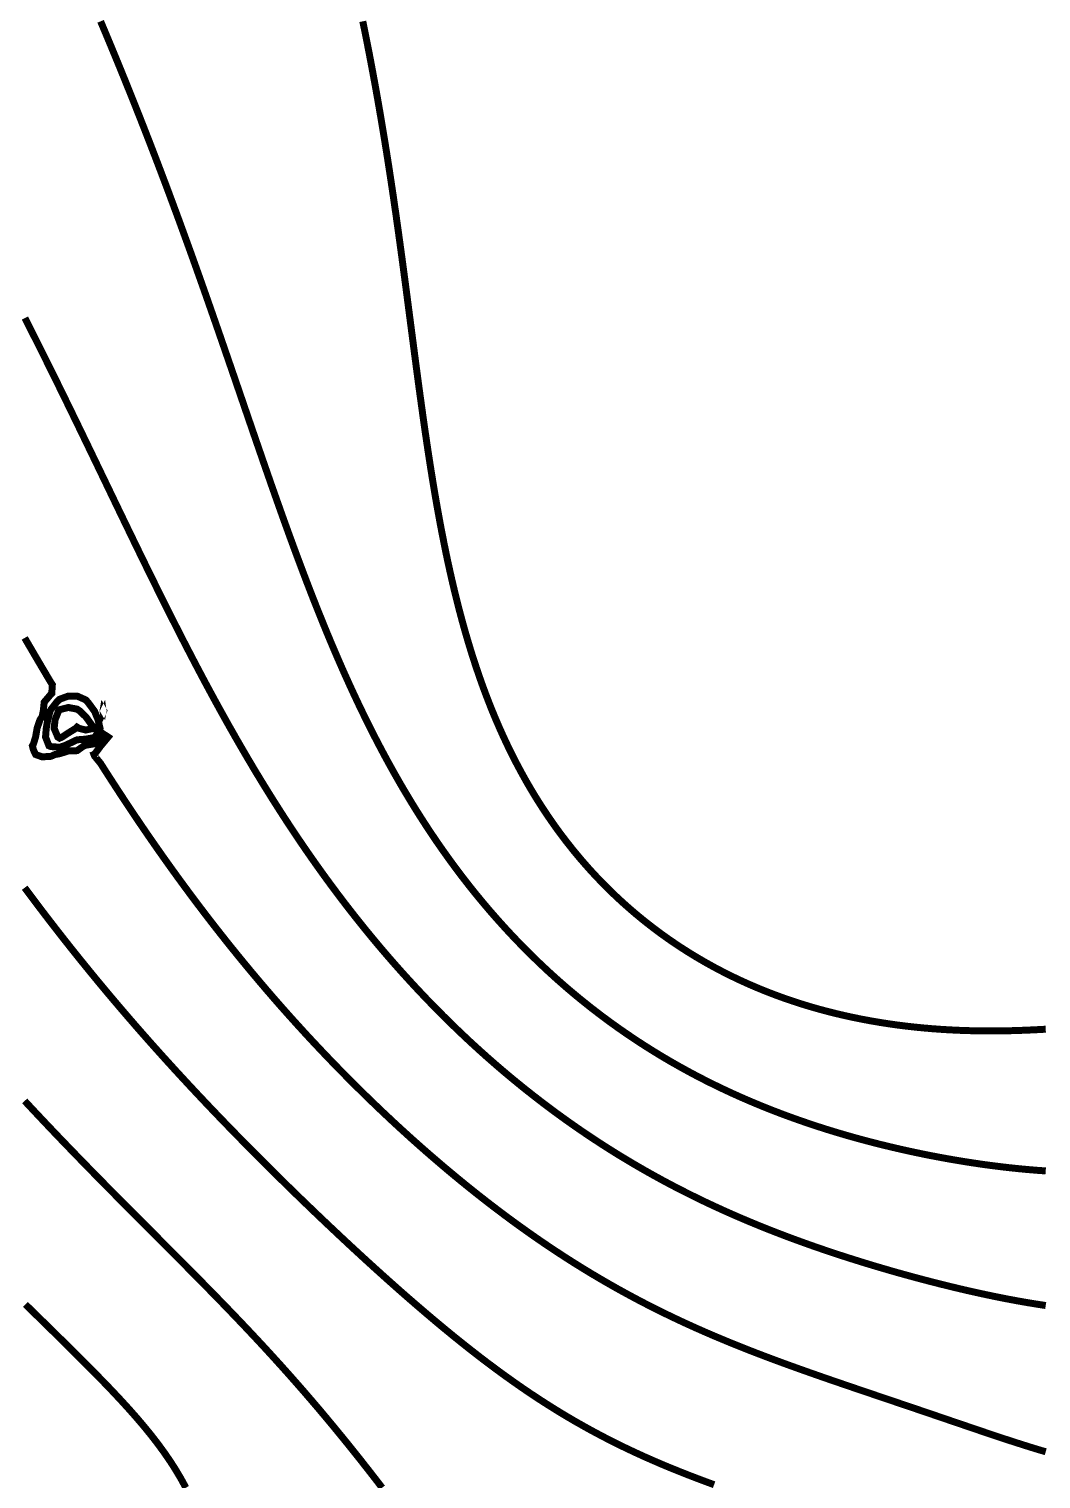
# Model space of a CAD drawing. Extents: x 570309 to 580772, y 150222 to 156182.
# Drawn here: x 574369 to 575529, y 153527 to 155189 of the extents above; entities that cross this region are included whole.
import ezdxf

# ---------------------------------------------------------------- set-up
doc = ezdxf.new("R2010")
doc.units = 0
doc.layers.add('Contour_Lines', color=1, linetype='CONTINUOUS')

msp = doc.modelspace()

# ---------------------------------------------------------------- linework, layer by layer
at = {"layer": 'Contour_Lines', "color": 7, "const_width": 8, "flags": 128}
for points in [[(575534.66, 153880.24), (575524.66, 153880.95), (575514.65, 153881.78), (575504.65, 153882.71), (575494.65, 153883.75), (575484.64, 153884.89), (575474.64, 153886.13), (575465.76, 153887.32), (575464.63, 153887.47), (575454.63, 153888.91), (575444.63, 153890.44), (575434.62, 153892.06), (575424.62, 153893.77), (575414.61, 153895.58), (575405.39, 153897.33), (575404.61, 153897.47), (575394.6, 153899.46), (575384.6, 153901.53), (575374.6, 153903.7), (575364.59, 153905.97), (575358.81, 153907.33), (575354.59, 153908.32), (575344.58, 153910.77), (575334.58, 153913.32), (575324.58, 153915.97), (575319.61, 153917.33), (575314.57, 153918.71), (575304.57, 153921.56), (575294.56, 153924.52), (575285.39, 153927.34), (575284.56, 153927.59), (575274.56, 153930.77), (575264.55, 153934.07), (575254.97, 153937.34), (575254.55, 153937.49), (575244.54, 153941.02), (575234.54, 153944.69), (575227.53, 153947.35), (575224.54, 153948.48), (575214.53, 153952.41), (575204.53, 153956.48), (575202.45, 153957.35), (575194.52, 153960.69), (575184.52, 153965.04), (575179.39, 153967.36), (575174.52, 153969.55), (575164.51, 153974.22), (575157.99, 153977.36), (575154.51, 153979.04), (575144.5, 153984.03), (575138.04, 153987.37), (575134.5, 153989.19), (575124.5, 153994.53), (575119.34, 153997.37), (575114.49, 154000.05), (575104.49, 154005.76), (575101.73, 154007.38), (575094.48, 154011.65), (575085.09, 154017.38), (575084.48, 154017.75), (575074.48, 154024.05), (575069.34, 154027.38), (575064.47, 154030.57), (575054.47, 154037.3), (575054.33, 154037.39), (575044.46, 154044.25), (575040.07, 154047.39), (575034.46, 154051.44), (575026.42, 154057.4), (575024.46, 154058.87), (575014.45, 154066.55), (575013.36, 154067.4), (575004.45, 154074.49), (575000.85, 154077.41), (574994.44, 154082.69), (574988.84, 154087.41), (574984.44, 154091.17), (574977.28, 154097.42), (574974.43, 154099.94), (574966.15, 154107.42), (574964.43, 154109), (574955.43, 154117.43), (574954.43, 154118.38), (574945.08, 154127.43), (574944.42, 154128.08), (574935.08, 154137.43), (574934.42, 154138.11), (574925.42, 154147.44), (574924.41, 154148.51), (574916.08, 154157.44), (574914.41, 154159.27), (574907.03, 154167.45), (574904.41, 154170.42), (574898.26, 154177.45), (574894.4, 154181.97), (574889.75, 154187.46), (574884.4, 154193.94), (574881.51, 154197.46), (574874.39, 154206.34), (574873.5, 154207.47), (574865.72, 154217.47), (574864.39, 154219.23), (574858.17, 154227.47), (574854.39, 154232.61), (574850.82, 154237.48), (574844.38, 154246.49), (574843.68, 154247.48), (574836.72, 154257.49), (574834.38, 154260.95), (574829.95, 154267.49), (574824.37, 154275.95), (574823.36, 154277.5), (574816.93, 154287.5), (574814.37, 154291.59), (574810.66, 154297.51), (574804.55, 154307.51), (574804.37, 154307.83), (574798.59, 154317.52), (574794.36, 154324.78), (574792.77, 154327.52), (574787.08, 154337.52), (574784.36, 154342.44), (574781.52, 154347.53), (574776.09, 154357.53), (574774.35, 154360.82), (574770.78, 154367.54), (574765.59, 154377.54), (574764.35, 154379.98), (574760.49, 154387.55), (574755.52, 154397.55), (574754.35, 154399.96), (574750.63, 154407.56), (574745.84, 154417.56), (574744.34, 154420.78), (574741.15, 154427.57), (574736.54, 154437.57), (574734.34, 154442.45), (574732.01, 154447.57), (574727.56, 154457.58), (574724.33, 154464.99), (574723.19, 154467.58), (574718.89, 154477.59), (574714.66, 154487.59), (574714.33, 154488.4), (574710.49, 154497.6), (574706.39, 154507.6), (574704.33, 154512.72), (574702.34, 154517.61), (574698.35, 154527.61), (574694.41, 154537.61), (574694.32, 154537.85), (574690.52, 154547.62), (574686.67, 154557.62), (574684.32, 154563.84), (574682.87, 154567.63), (574679.1, 154577.63), (574675.38, 154587.64), (574674.31, 154590.55), (574671.69, 154597.64), (574668.03, 154607.65), (574664.41, 154617.65), (574664.31, 154617.92), (574660.8, 154627.66), (574657.23, 154637.66), (574654.31, 154645.91), (574653.68, 154647.66), (574650.15, 154657.67), (574646.63, 154667.67), (574644.3, 154674.37), (574643.14, 154677.68), (574639.66, 154687.68), (574636.19, 154697.69), (574634.3, 154703.18), (574632.73, 154707.69), (574629.28, 154717.7), (574625.84, 154727.7), (574624.29, 154732.24), (574622.41, 154737.7), (574618.98, 154747.71), (574615.55, 154757.71), (574614.29, 154761.41), (574612.12, 154767.72), (574608.69, 154777.72), (574605.26, 154787.73), (574604.29, 154790.59), (574601.83, 154797.73), (574598.39, 154807.74), (574594.94, 154817.74), (574594.28, 154819.67), (574591.49, 154827.75), (574588.03, 154837.75), (574584.56, 154847.75), (574584.28, 154848.58), (574581.08, 154857.76), (574577.59, 154867.76), (574574.27, 154877.24), (574574.09, 154877.77), (574570.57, 154887.77), (574567.03, 154897.78), (574564.27, 154905.58), (574563.48, 154907.78), (574559.92, 154917.79), (574556.34, 154927.79), (574554.27, 154933.57), (574552.74, 154937.8), (574549.12, 154947.8), (574545.48, 154957.8), (574544.26, 154961.15), (574541.82, 154967.81), (574538.14, 154977.81), (574534.44, 154987.82), (574534.26, 154988.31), (574530.72, 154997.82), (574526.98, 155007.83), (574524.25, 155015.07), (574523.21, 155017.83), (574519.42, 155027.84), (574515.61, 155037.84), (574514.25, 155041.39), (574511.76, 155047.84), (574507.91, 155057.85), (574504.24, 155067.27), (574504.02, 155067.85), (574500.11, 155077.86), (574496.17, 155087.86), (574494.24, 155092.75), (574492.21, 155097.87), (574488.22, 155107.87), (574484.24, 155117.81), (574484.21, 155117.88), (574480.18, 155127.88), (574476.11, 155137.89), (574474.23, 155142.51), (574472.03, 155147.89), (574467.91, 155157.89), (574464.23, 155166.81), (574463.78, 155167.9), (574459.62, 155177.9), (574455.43, 155187.91), (574454.22, 155190.79), (574451.22, 155197.91)], [(575534.66, 154042.68), (575524.66, 154042.13), (575514.65, 154041.66), (575504.65, 154041.27), (575494.65, 154040.98), (575484.64, 154040.79), (575474.64, 154040.7), (575464.63, 154040.71), (575454.63, 154040.84), (575444.63, 154041.08), (575434.62, 154041.44), (575424.62, 154041.92), (575414.61, 154042.52), (575404.61, 154043.25), (575394.6, 154044.11), (575384.6, 154045.1), (575374.6, 154046.22), (575365.33, 154047.39), (575364.59, 154047.49), (575354.59, 154048.9), (575344.58, 154050.45), (575334.58, 154052.16), (575324.58, 154054.01), (575314.57, 154056.02), (575308.27, 154057.4), (575304.57, 154058.2), (575294.56, 154060.54), (575284.56, 154063.05), (575274.56, 154065.74), (575268.75, 154067.4), (575264.55, 154068.6), (575254.55, 154071.65), (575244.54, 154074.9), (575237.25, 154077.41), (575234.54, 154078.34), (575224.54, 154081.98), (575214.53, 154085.83), (575210.64, 154087.41), (575204.53, 154089.9), (575194.52, 154094.19), (575187.39, 154097.42), (575184.52, 154098.71), (575174.52, 154103.48), (575166.65, 154107.42), (575164.51, 154108.5), (575154.51, 154113.77), (575147.9, 154117.43), (575144.5, 154119.32), (575134.5, 154125.14), (575130.74, 154127.43), (575124.5, 154131.27), (575114.89, 154137.43), (575114.49, 154137.69), (575104.49, 154144.45), (575100.23, 154147.44), (575094.48, 154151.54), (575086.52, 154157.44), (575084.48, 154158.98), (575074.48, 154166.8), (575073.67, 154167.45), (575064.47, 154175.02), (575061.61, 154177.45), (575054.47, 154183.66), (575050.23, 154187.46), (575044.46, 154192.75), (575039.47, 154197.46), (575034.46, 154202.32), (575029.28, 154207.47), (575024.46, 154212.4), (575019.61, 154217.47), (575014.45, 154223.03), (575010.41, 154227.47), (575004.45, 154234.26), (575001.67, 154237.48), (574994.44, 154246.13), (574993.33, 154247.48), (574985.39, 154257.49), (574984.44, 154258.72), (574977.8, 154267.49), (574974.43, 154272.12), (574970.56, 154277.5), (574964.43, 154286.34), (574963.63, 154287.5), (574957.01, 154297.51), (574954.43, 154301.58), (574950.67, 154307.51), (574944.61, 154317.52), (574944.42, 154317.84), (574938.8, 154327.52), (574934.42, 154335.41), (574933.24, 154337.52), (574927.91, 154347.53), (574924.41, 154354.38), (574922.8, 154357.53), (574917.9, 154367.54), (574914.41, 154374.97), (574913.2, 154377.54), (574908.68, 154387.55), (574904.41, 154397.45), (574904.36, 154397.55), (574900.2, 154407.56), (574896.21, 154417.56), (574894.4, 154422.3), (574892.38, 154427.57), (574888.69, 154437.57), (574885.15, 154447.57), (574884.4, 154449.81), (574881.75, 154457.58), (574878.47, 154467.58), (574875.32, 154477.59), (574874.39, 154480.68), (574872.29, 154487.59), (574869.37, 154497.6), (574866.56, 154507.6), (574864.39, 154515.63), (574863.85, 154517.61), (574861.23, 154527.61), (574858.71, 154537.61), (574856.28, 154547.62), (574854.39, 154555.72), (574853.94, 154557.62), (574851.67, 154567.63), (574849.47, 154577.63), (574847.35, 154587.64), (574845.3, 154597.64), (574844.38, 154602.27), (574843.31, 154607.65), (574841.38, 154617.65), (574839.51, 154627.66), (574837.69, 154637.66), (574835.93, 154647.66), (574834.38, 154656.67), (574834.21, 154657.67), (574832.53, 154667.67), (574830.91, 154677.68), (574829.31, 154687.68), (574827.76, 154697.69), (574826.23, 154707.69), (574824.74, 154717.7), (574824.37, 154720.21), (574823.28, 154727.7), (574821.84, 154737.7), (574820.43, 154747.71), (574819.04, 154757.71), (574817.66, 154767.72), (574816.3, 154777.72), (574814.95, 154787.73), (574814.37, 154792.12), (574813.62, 154797.73), (574812.3, 154807.74), (574810.99, 154817.74), (574809.68, 154827.75), (574808.38, 154837.75), (574807.07, 154847.75), (574805.77, 154857.76), (574804.46, 154867.76), (574804.37, 154868.5), (574803.16, 154877.77), (574801.85, 154887.77), (574800.53, 154897.78), (574799.21, 154907.78), (574797.87, 154917.79), (574796.52, 154927.79), (574795.16, 154937.8), (574794.36, 154943.61), (574793.79, 154947.8), (574792.4, 154957.8), (574791, 154967.81), (574789.58, 154977.81), (574788.13, 154987.82), (574786.67, 154997.82), (574785.18, 155007.83), (574784.36, 155013.3), (574783.68, 155017.83), (574782.15, 155027.84), (574780.6, 155037.84), (574779.02, 155047.84), (574777.41, 155057.85), (574775.78, 155067.85), (574774.35, 155076.4), (574774.11, 155077.86), (574772.42, 155087.86), (574770.71, 155097.87), (574768.96, 155107.87), (574767.18, 155117.88), (574765.36, 155127.88), (574764.35, 155133.39), (574763.52, 155137.89), (574761.65, 155147.89), (574759.75, 155157.89), (574757.81, 155167.9), (574755.83, 155177.9), (574754.35, 155185.29), (574753.82, 155187.91), (574751.79, 155197.91)], [(575534.66, 153725.98), (575526.36, 153727.25), (575524.66, 153727.51), (575514.65, 153729.14), (575504.65, 153730.88), (575494.65, 153732.71), (575484.64, 153734.64), (575474.64, 153736.66), (575471.85, 153737.25), (575464.63, 153738.77), (575454.63, 153740.94), (575444.63, 153743.2), (575434.62, 153745.54), (575427.48, 153747.26), (575424.62, 153747.94), (575414.61, 153750.41), (575404.61, 153752.95), (575394.6, 153755.55), (575388.21, 153757.26), (575384.6, 153758.22), (575374.6, 153760.95), (575364.59, 153763.74), (575354.59, 153766.6), (575352.32, 153767.27), (575344.58, 153769.52), (575334.58, 153772.5), (575324.58, 153775.56), (575319.09, 153777.27), (575314.57, 153778.68), (575304.57, 153781.86), (575294.56, 153785.13), (575288.12, 153787.28), (575284.56, 153788.46), (575274.56, 153791.87), (575264.55, 153795.36), (575259.19, 153797.28), (575254.55, 153798.94), (575244.54, 153802.59), (575234.54, 153806.34), (575232.09, 153807.29), (575224.54, 153810.18), (575214.53, 153814.11), (575206.67, 153817.29), (575204.53, 153818.15), (575194.52, 153822.28), (575184.52, 153826.53), (575182.76, 153827.29), (575174.52, 153830.88), (575164.51, 153835.34), (575160.24, 153837.3), (575154.51, 153839.92), (575144.5, 153844.62), (575138.95, 153847.3), (575134.5, 153849.45), (575124.5, 153854.4), (575118.77, 153857.31), (575114.49, 153859.48), (575104.49, 153864.69), (575099.59, 153867.31), (575094.48, 153870.04), (575084.48, 153875.54), (575081.31, 153877.32), (575074.48, 153881.17), (575064.47, 153886.95), (575063.85, 153887.32), (575054.47, 153892.88), (575047.14, 153897.33), (575044.46, 153898.96), (575034.46, 153905.2), (575031.11, 153907.33), (575024.46, 153911.59), (575015.69, 153917.33), (575014.45, 153918.15), (575004.45, 153924.87), (575000.85, 153927.34), (574994.44, 153931.76), (574986.52, 153937.34), (574984.44, 153938.82), (574974.43, 153946.06), (574972.68, 153947.35), (574964.43, 153953.47), (574959.29, 153957.35), (574954.43, 153961.06), (574946.32, 153967.36), (574944.42, 153968.84), (574934.42, 153976.8), (574933.73, 153977.36), (574924.41, 153984.96), (574921.51, 153987.37), (574914.41, 153993.31), (574909.64, 153997.37), (574904.41, 154001.87), (574898.09, 154007.38), (574894.4, 154010.62), (574886.84, 154017.38), (574884.4, 154019.59), (574875.88, 154027.38), (574874.39, 154028.76), (574865.2, 154037.39), (574864.39, 154038.16), (574854.77, 154047.39), (574854.39, 154047.77), (574844.6, 154057.4), (574844.38, 154057.61), (574834.66, 154067.4), (574834.38, 154067.69), (574824.95, 154077.41), (574824.37, 154078.01), (574815.46, 154087.41), (574814.37, 154088.58), (574806.17, 154097.42), (574804.37, 154099.39), (574797.09, 154107.42), (574794.36, 154110.47), (574788.19, 154117.43), (574784.36, 154121.81), (574779.48, 154127.43), (574774.35, 154133.43), (574770.95, 154137.43), (574764.35, 154145.32), (574762.59, 154147.44), (574754.39, 154157.44), (574754.35, 154157.5), (574746.35, 154167.45), (574744.34, 154169.99), (574738.46, 154177.45), (574734.34, 154182.77), (574730.72, 154187.46), (574724.33, 154195.86), (574723.12, 154197.46), (574715.66, 154207.47), (574714.33, 154209.28), (574708.33, 154217.47), (574704.33, 154223.04), (574701.13, 154227.47), (574694.32, 154237.11), (574694.06, 154237.48), (574687.09, 154247.48), (574684.32, 154251.55), (574680.25, 154257.49), (574674.31, 154266.32), (574673.52, 154267.49), (574666.89, 154277.5), (574664.31, 154281.46), (574660.37, 154287.5), (574654.31, 154296.95), (574653.95, 154297.51), (574647.61, 154307.51), (574644.3, 154312.84), (574641.38, 154317.52), (574635.23, 154327.52), (574634.3, 154329.07), (574629.16, 154337.52), (574624.29, 154345.68), (574623.19, 154347.53), (574617.28, 154357.53), (574614.29, 154362.67), (574611.45, 154367.54), (574605.69, 154377.54), (574604.29, 154380.03), (574600, 154387.55), (574594.38, 154397.55), (574594.28, 154397.74), (574588.82, 154407.56), (574584.28, 154415.83), (574583.32, 154417.56), (574577.87, 154427.57), (574574.27, 154434.27), (574572.49, 154437.57), (574567.15, 154447.57), (574564.27, 154453.04), (574561.86, 154457.58), (574556.62, 154467.58), (574554.27, 154472.13), (574551.42, 154477.59), (574546.26, 154487.59), (574544.26, 154491.52), (574541.14, 154497.6), (574536.06, 154507.6), (574534.26, 154511.18), (574531.01, 154517.61), (574525.99, 154527.61), (574524.25, 154531.1), (574521, 154537.61), (574516.03, 154547.62), (574514.25, 154551.25), (574511.09, 154557.62), (574506.17, 154567.63), (574504.24, 154571.58), (574501.27, 154577.63), (574496.39, 154587.64), (574494.24, 154592.08), (574491.53, 154597.64), (574486.67, 154607.65), (574484.24, 154612.7), (574481.83, 154617.65), (574477, 154627.66), (574474.23, 154633.41), (574472.17, 154637.66), (574467.35, 154647.66), (574464.23, 154654.17), (574462.54, 154657.67), (574457.73, 154667.67), (574454.22, 154674.96), (574452.91, 154677.68), (574448.09, 154687.68), (574444.22, 154695.74), (574443.28, 154697.69), (574438.45, 154707.69), (574434.22, 154716.47), (574433.62, 154717.7), (574428.78, 154727.7), (574424.21, 154737.13), (574423.93, 154737.7), (574419.07, 154747.71), (574414.21, 154757.69), (574414.2, 154757.71), (574409.31, 154767.72), (574404.41, 154777.72), (574404.2, 154778.14), (574399.49, 154787.73), (574394.55, 154797.73), (574394.2, 154798.44), (574389.59, 154807.74), (574384.61, 154817.74), (574384.2, 154818.57), (574379.6, 154827.75), (574374.58, 154837.75), (574374.19, 154838.52), (574369.53, 154847.75), (574364.45, 154857.76)], [(575534.66, 153558.35), (575524.66, 153561.31), (575514.65, 153564.39), (575505.88, 153567.18), (575504.65, 153567.56), (575494.65, 153570.77), (575484.64, 153574.06), (575475.29, 153577.18), (575474.64, 153577.4), (575464.63, 153580.75), (575454.63, 153584.13), (575445.68, 153587.19), (575444.63, 153587.54), (575434.62, 153590.94), (575424.62, 153594.35), (575416.33, 153597.19), (575414.61, 153597.77), (575404.61, 153601.17), (575394.6, 153604.57), (575386.91, 153607.19), (575384.6, 153607.97), (575374.6, 153611.35), (575364.59, 153614.74), (575357.35, 153617.2), (575354.59, 153618.13), (575344.58, 153621.5), (575334.58, 153624.89), (575327.76, 153627.2), (575324.58, 153628.28), (575314.57, 153631.67), (575304.57, 153635.08), (575298.38, 153637.21), (575294.56, 153638.51), (575284.56, 153641.95), (575274.56, 153645.43), (575269.49, 153647.21), (575264.55, 153648.94), (575254.55, 153652.48), (575244.54, 153656.07), (575241.38, 153657.22), (575234.54, 153659.7), (575224.54, 153663.38), (575214.53, 153667.13), (575214.3, 153667.22), (575204.53, 153670.93), (575194.52, 153674.81), (575188.42, 153677.23), (575184.52, 153678.77), (575174.52, 153682.8), (575164.51, 153686.93), (575163.79, 153687.23), (575154.51, 153691.13), (575144.5, 153695.44), (575140.44, 153697.24), (575134.5, 153699.85), (575124.5, 153704.37), (575118.29, 153707.24), (575114.49, 153709), (575104.49, 153713.74), (575097.29, 153717.24), (575094.48, 153718.61), (575084.48, 153723.59), (575077.33, 153727.25), (575074.48, 153728.71), (575064.47, 153733.95), (575058.32, 153737.25), (575054.47, 153739.33), (575044.46, 153744.84), (575040.18, 153747.26), (575034.46, 153750.49), (575024.46, 153756.28), (575022.8, 153757.26), (575014.45, 153762.21), (575006.13, 153767.27), (575004.45, 153768.29), (574994.44, 153774.51), (574990.1, 153777.27), (574984.44, 153780.87), (574974.61, 153787.28), (574974.43, 153787.39), (574964.43, 153794.04), (574959.66, 153797.28), (574954.43, 153800.84), (574945.16, 153807.29), (574944.42, 153807.8), (574934.42, 153814.89), (574931.1, 153817.29), (574924.41, 153822.13), (574917.41, 153827.29), (574914.41, 153829.52), (574904.41, 153837.05), (574904.08, 153837.3), (574894.4, 153844.72), (574891.09, 153847.3), (574884.4, 153852.54), (574878.4, 153857.31), (574874.39, 153860.5), (574865.99, 153867.31), (574864.39, 153868.61), (574854.39, 153876.86), (574853.84, 153877.32), (574844.38, 153885.25), (574841.95, 153887.32), (574834.38, 153893.79), (574830.29, 153897.33), (574824.37, 153902.47), (574818.85, 153907.33), (574814.37, 153911.29), (574807.61, 153917.33), (574804.37, 153920.25), (574796.57, 153927.34), (574794.36, 153929.36), (574785.73, 153937.34), (574784.36, 153938.62), (574775.06, 153947.35), (574774.35, 153948.02), (574764.58, 153957.35), (574764.35, 153957.57), (574754.35, 153967.27), (574754.26, 153967.36), (574744.34, 153977.12), (574744.1, 153977.36), (574734.34, 153987.12), (574734.1, 153987.37), (574724.33, 153997.28), (574724.25, 153997.37), (574714.54, 154007.38), (574714.33, 154007.6), (574704.99, 154017.38), (574704.33, 154018.08), (574695.57, 154027.38), (574694.32, 154028.72), (574686.28, 154037.39), (574684.32, 154039.53), (574677.14, 154047.39), (574674.31, 154050.52), (574668.11, 154057.4), (574664.31, 154061.67), (574659.22, 154067.4), (574654.31, 154073), (574650.45, 154077.41), (574644.3, 154084.52), (574641.8, 154087.41), (574634.3, 154096.22), (574633.28, 154097.42), (574624.86, 154107.42), (574624.29, 154108.1), (574616.56, 154117.43), (574614.29, 154120.2), (574608.37, 154127.43), (574604.29, 154132.48), (574600.28, 154137.43), (574594.28, 154144.96), (574592.31, 154147.44), (574584.43, 154157.44), (574584.28, 154157.64), (574576.65, 154167.45), (574574.27, 154170.55), (574568.98, 154177.45), (574564.27, 154183.66), (574561.39, 154187.46), (574554.27, 154196.99), (574553.91, 154197.46), (574546.51, 154207.47), (574544.26, 154210.54), (574539.2, 154217.47), (574534.26, 154224.31), (574531.97, 154227.47), (574524.83, 154237.48), (574524.25, 154238.3), (574517.77, 154247.48), (574514.25, 154252.53), (574510.79, 154257.49), (574504.24, 154266.97), (574503.88, 154267.49), (574497.05, 154277.5), (574494.24, 154281.66), (574490.29, 154287.5), (574484.24, 154296.55), (574483.6, 154297.51), (574476.97, 154307.51), (574474.23, 154311.69), (574470.4, 154317.52), (574464.23, 154327.03), (574463.91, 154327.52), (574457.46, 154337.52), (574454.22, 154342.6), (574451.08, 154347.53), (574444.22, 154355.87), (574443.6, 154357.53), (574444.22, 154357.77), (574451.48, 154367.54), (574454.22, 154370.79), (574459.82, 154377.54), (574454.22, 154381.2), (574452.33, 154377.54), (574444.22, 154369.82), (574434.22, 154368.15), (574432.12, 154367.54), (574424.21, 154361.93), (574414.21, 154361.56), (574404.2, 154358.46), (574399.01, 154357.53), (574394.2, 154355.44), (574384.2, 154354.83), (574376.74, 154357.53), (574374.19, 154362.91), (574372.99, 154367.54), (574374.19, 154369.61), (574376.68, 154377.54), (574378.4, 154387.55), (574381.79, 154397.55), (574384.2, 154400.79), (574385.51, 154407.56), (574386.57, 154417.56), (574394.2, 154426.54), (574395.25, 154427.57), (574395.91, 154437.57), (574394.2, 154440.18), (574389.79, 154447.57), (574384.2, 154457.04), (574383.87, 154457.58), (574377.97, 154467.58), (574374.19, 154474.04), (574372.1, 154477.59), (574366.25, 154487.59), (574364.19, 154491.14)], [(574394.2, 154366.62), (574391.98, 154367.54), (574388.09, 154377.54), (574388.92, 154387.55), (574390.64, 154397.55), (574393.43, 154407.56), (574394.2, 154408.99), (574400.9, 154417.56), (574404.2, 154420.83), (574414.21, 154424.53), (574424.21, 154424.59), (574434.22, 154420.1), (574436.56, 154417.56), (574443.97, 154407.56), (574444.22, 154407.25), (574448.22, 154397.55), (574450.6, 154387.55), (574444.83, 154377.54), (574444.22, 154376.97), (574434.22, 154375.15), (574424.21, 154374.39), (574414.21, 154369.61), (574409.63, 154367.54), (574404.2, 154365.85), (574394.2, 154366.62)], [(574404.2, 154376.27), (574402.16, 154377.54), (574397.92, 154387.55), (574399.08, 154397.55), (574403.09, 154407.56), (574404.2, 154408.93), (574414.21, 154411.44), (574424.21, 154409.54), (574427.17, 154407.56), (574434.22, 154400.76), (574436.64, 154397.55), (574443.73, 154387.55), (574434.22, 154385.6), (574426.53, 154387.55), (574424.21, 154388.91), (574422.84, 154387.55), (574414.21, 154382.22), (574407.2, 154377.54), (574404.2, 154376.27)], [(574454.22, 154406.31), (574454.05, 154407.56), (574454.22, 154408.59), (574454.81, 154407.56), (574454.22, 154406.31)], [(575154.51, 153520.59), (575144.5, 153524.26), (575136.85, 153527.16), (575134.5, 153528.04), (575124.5, 153531.87), (575114.49, 153535.83), (575111.22, 153537.16), (575104.49, 153539.88), (575094.48, 153544.05), (575087.25, 153547.17), (575084.48, 153548.35), (575074.48, 153552.76), (575064.86, 153557.17), (575064.47, 153557.35), (575054.47, 153562.03), (575044.46, 153566.91), (575043.94, 153567.18), (575034.46, 153571.91), (575024.46, 153577.11), (575024.33, 153577.18), (575014.45, 153582.44), (575005.89, 153587.19), (575004.45, 153587.98), (574994.44, 153593.67), (574988.46, 153597.19), (574984.44, 153599.55), (574974.43, 153605.61), (574971.91, 153607.19), (574964.43, 153611.85), (574956.13, 153617.2), (574954.43, 153618.29), (574944.42, 153624.89), (574941.03, 153627.2), (574934.42, 153631.68), (574926.5, 153637.21), (574924.41, 153638.66), (574914.41, 153645.8), (574912.49, 153647.21), (574904.41, 153653.1), (574898.92, 153657.22), (574894.4, 153660.58), (574885.72, 153667.22), (574884.4, 153668.23), (574874.39, 153676.02), (574872.88, 153677.23), (574864.39, 153683.94), (574860.33, 153687.23), (574854.39, 153692.02), (574848.04, 153697.24), (574844.38, 153700.23), (574835.98, 153707.24), (574834.38, 153708.57), (574824.37, 153717.03), (574824.12, 153717.24), (574814.37, 153725.59), (574812.46, 153727.25), (574804.37, 153734.25), (574800.95, 153737.25), (574794.36, 153743.02), (574789.59, 153747.26), (574784.36, 153751.89), (574778.36, 153757.26), (574774.35, 153760.85), (574767.25, 153767.27), (574764.35, 153769.89), (574756.26, 153777.27), (574754.35, 153779.01), (574745.36, 153787.28), (574744.34, 153788.21), (574734.56, 153797.28), (574734.34, 153797.48), (574724.33, 153806.83), (574723.85, 153807.29), (574714.33, 153816.24), (574713.22, 153817.29), (574704.33, 153825.72), (574702.67, 153827.29), (574694.32, 153835.26), (574692.2, 153837.3), (574684.32, 153844.89), (574681.82, 153847.3), (574674.31, 153854.57), (574671.5, 153857.31), (574664.31, 153864.33), (574661.27, 153867.31), (574654.31, 153874.16), (574651.11, 153877.32), (574644.3, 153884.06), (574641.02, 153887.32), (574634.3, 153894.03), (574631.01, 153897.33), (574624.29, 153904.09), (574621.08, 153907.33), (574614.29, 153914.22), (574611.23, 153917.33), (574604.29, 153924.44), (574601.46, 153927.34), (574594.28, 153934.74), (574591.76, 153937.34), (574584.28, 153945.13), (574582.15, 153947.35), (574574.27, 153955.62), (574572.63, 153957.35), (574564.27, 153966.21), (574563.18, 153967.36), (574554.27, 153976.89), (574553.83, 153977.36), (574544.55, 153987.37), (574544.26, 153987.68), (574535.36, 153997.37), (574534.26, 153998.59), (574526.26, 154007.38), (574524.25, 154009.6), (574517.25, 154017.38), (574514.25, 154020.74), (574508.32, 154027.38), (574504.24, 154032), (574499.48, 154037.39), (574494.24, 154043.38), (574490.73, 154047.39), (574484.24, 154054.9), (574482.07, 154057.4), (574474.23, 154066.55), (574473.5, 154067.4), (574465.01, 154077.41), (574464.23, 154078.34), (574456.61, 154087.41), (574454.22, 154090.28), (574448.29, 154097.42), (574444.22, 154102.37), (574440.06, 154107.42), (574434.22, 154114.61), (574431.92, 154117.43), (574424.21, 154127), (574423.86, 154127.43), (574415.88, 154137.43), (574414.21, 154139.56), (574407.98, 154147.44), (574404.2, 154152.28), (574400.17, 154157.44), (574394.2, 154165.16), (574392.43, 154167.45), (574384.77, 154177.45), (574384.2, 154178.21), (574377.19, 154187.46), (574374.19, 154191.45), (574369.68, 154197.46), (574364.19, 154204.85)], [(574773.95, 153517.15), (574766.27, 153527.16), (574764.35, 153529.58), (574758.49, 153537.16), (574754.35, 153542.38), (574750.63, 153547.17), (574744.34, 153555.04), (574742.67, 153557.17), (574734.64, 153567.18), (574734.34, 153567.54), (574726.52, 153577.18), (574724.33, 153579.81), (574718.31, 153587.19), (574714.33, 153591.93), (574710, 153597.19), (574704.33, 153603.9), (574701.58, 153607.19), (574694.32, 153615.69), (574693.05, 153617.2), (574684.42, 153627.2), (574684.32, 153627.32), (574675.69, 153637.21), (574674.31, 153638.75), (574666.84, 153647.21), (574664.31, 153650.03), (574657.88, 153657.22), (574654.31, 153661.15), (574648.82, 153667.22), (574644.3, 153672.13), (574639.64, 153677.23), (574634.3, 153682.98), (574630.36, 153687.23), (574624.29, 153693.69), (574620.97, 153697.24), (574614.29, 153704.29), (574611.49, 153707.24), (574604.29, 153714.77), (574601.92, 153717.24), (574594.28, 153725.17), (574592.27, 153727.25), (574584.28, 153735.47), (574582.55, 153737.25), (574574.27, 153745.71), (574572.76, 153747.26), (574564.27, 153755.88), (574562.91, 153757.26), (574554.27, 153766.01), (574553.02, 153767.27), (574544.26, 153776.09), (574543.09, 153777.27), (574534.26, 153786.15), (574533.13, 153787.28), (574524.25, 153796.19), (574523.16, 153797.28), (574514.25, 153806.21), (574513.17, 153807.29), (574504.24, 153816.23), (574503.19, 153817.29), (574494.24, 153826.27), (574493.22, 153827.29), (574484.24, 153836.31), (574483.26, 153837.3), (574474.23, 153846.39), (574473.32, 153847.3), (574464.23, 153856.49), (574463.41, 153857.31), (574454.22, 153866.62), (574453.55, 153867.31), (574444.22, 153876.8), (574443.72, 153877.32), (574434.22, 153887.03), (574433.94, 153887.32), (574424.21, 153897.32), (574424.2, 153897.33), (574414.53, 153907.33), (574414.21, 153907.66), (574404.91, 153917.33), (574404.2, 153918.07), (574395.35, 153927.34), (574394.2, 153928.56), (574385.87, 153937.34), (574384.2, 153939.12), (574376.45, 153947.35), (574374.19, 153949.77), (574367.11, 153957.35), (574364.19, 153960.5)], [(574548.94, 153517.15), (574544.26, 153525.79), (574543.51, 153527.16), (574537.6, 153537.16), (574534.26, 153542.43), (574531.2, 153547.17), (574524.35, 153557.17), (574524.25, 153557.31), (574517.03, 153567.18), (574514.25, 153570.82), (574509.29, 153577.18), (574504.24, 153583.43), (574501.15, 153587.19), (574494.24, 153595.35), (574492.66, 153597.19), (574484.24, 153606.74), (574483.83, 153607.19), (574474.71, 153617.2), (574474.23, 153617.71), (574465.33, 153627.2), (574464.23, 153628.37), (574455.75, 153637.21), (574454.22, 153638.78), (574445.99, 153647.21), (574444.22, 153649.01), (574436.1, 153657.22), (574434.22, 153659.11), (574426.1, 153667.22), (574424.21, 153669.1), (574416.03, 153677.23), (574414.21, 153679.02), (574405.89, 153687.23), (574404.2, 153688.89), (574395.71, 153697.24), (574394.2, 153698.71), (574385.5, 153707.24), (574384.2, 153708.51), (574375.26, 153717.24), (574374.19, 153718.29), (574365.01, 153727.25)]]:
    msp.add_lwpolyline(points, dxfattribs=at)

doc.saveas('drawing.dxf')
